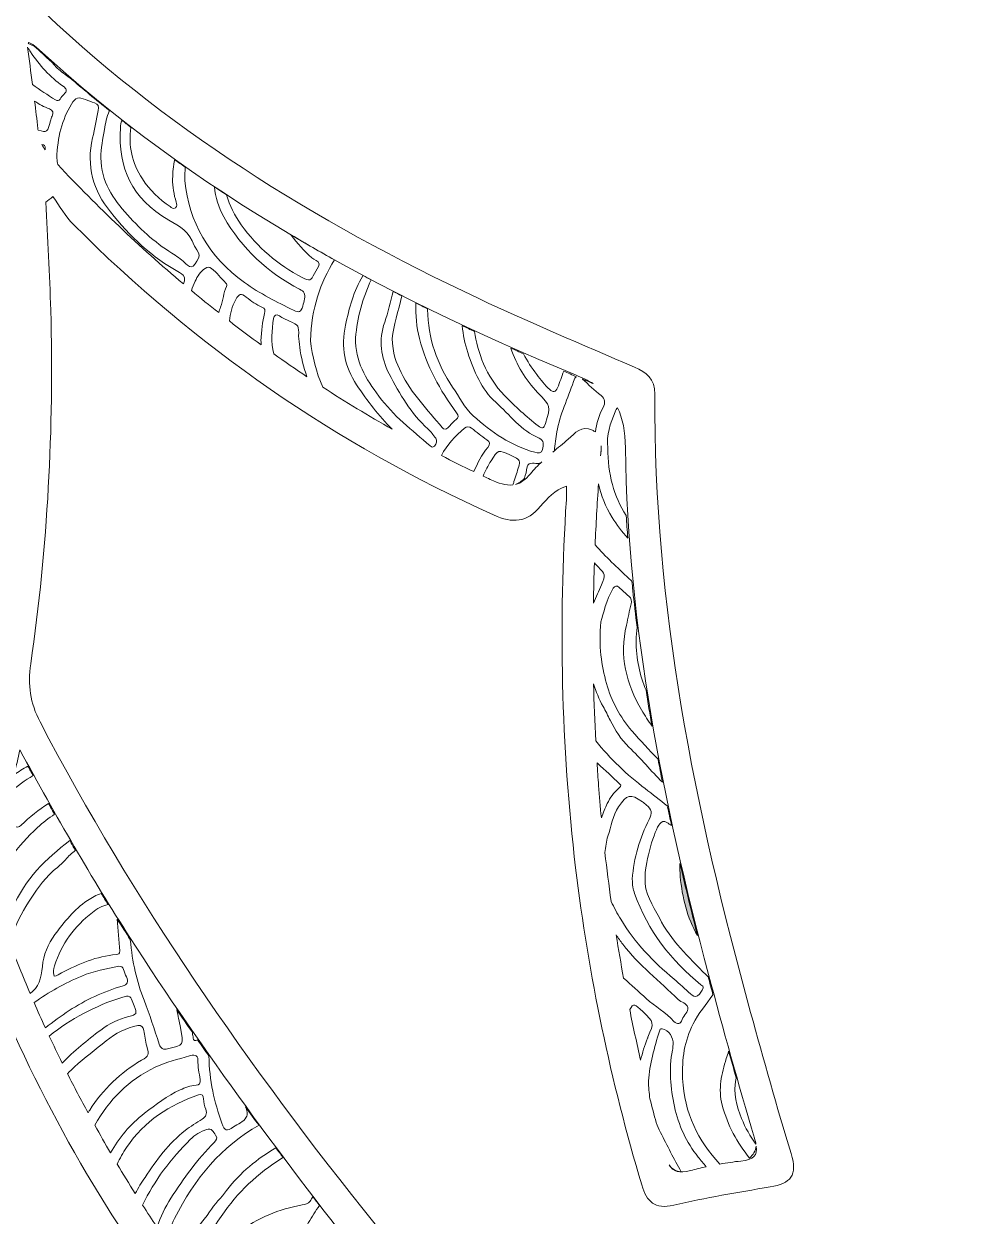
# Model space of a CAD drawing. Extents: x 39 to 1962, y -794 to -206.
# Drawn here: x 345.4 to 476.2, y -658.7 to -494.6 of the extents above; entities that cross this region are included whole.
import ezdxf

# ---------------------------------------------------------------- set-up
doc = ezdxf.new("R2010")
doc.units = 0
doc.header["$MEASUREMENT"] = 0
doc.layers.add('Layer 1', color=7, linetype='Continuous')

# ---------------------------------------------------------------- blocks, each defined once
blk = doc.blocks.new('block 3')
at = {"layer": 'Layer 1', "true_color": 0xffffff}
h = blk.add_hatch(color=7, dxfattribs=at)
h.dxf.hatch_style = 2
edge = h.paths.add_edge_path()
edge.add_spline(control_points=[(438.1, -620.07), (437.26, -616.78), (436.47, -613.48), (435.7, -610.18), (435.68, -610.78), (435.69, -611.38), (435.74, -611.97), (436.01, -614.88), (436.69, -617.64), (438.1, -620.07)], knot_values=[0, 0, 0, 0, 1, 1, 1, 2, 2, 2, 3, 3, 3, 3], degree=3, periodic=1)
at = {"layer": 'Layer 1', "lineweight": 0}
for points, knots in [([(393.1, -365.01), (402.1, -360.03), (410.87, -354.67), (419.38, -348.9), (441.44, -333.94), (460.4, -315.92), (474.68, -293.21), (476.14, -290.88), (476.2, -289.34), (474, -287.48), (470.25, -284.29), (466.73, -280.83), (463.09, -277.51), (460.36, -275.03), (459.69, -275.11), (457.68, -278.22), (437.77, -308.85), (412.73, -334.57), (383.28, -356.07), (381.5, -357.37), (380.16, -358.92), (379.01, -360.77), (369.69, -375.81), (359.8, -390.44), (347.75, -403.49), (340.34, -411.52), (332.34, -418.91), (323.25, -425.39), (319.92, -418.65), (316.47, -412.25), (312.69, -406.03), (312.05, -404.98), (312.32, -404), (312.5, -402.94), (314.88, -388.68), (315.68, -374.41), (312.74, -360.13), (309.8, -345.89), (303.75, -333.59), (290.87, -325.66), (289.62, -324.89), (289.75, -324.26), (290.25, -323.1), (295.27, -311.51), (296.1, -299.71), (291.68, -287.77), (291.04, -286.05), (291.71, -285.23), (292.77, -284.21), (297.51, -279.71), (302.17, -275.14), (306.93, -270.65), (320.35, -258), (334.2, -245.87), (350.31, -236.63), (369.09, -225.88), (388.99, -221.25), (410.52, -225.5), (425.78, -228.51), (439.47, -235.21), (452.46, -243.53), (453.79, -244.38), (455.22, -245.74), (456.65, -243.92), (458.11, -242.07), (456.35, -240.99), (455.25, -239.94), (450.9, -235.79), (446.32, -231.93), (441.45, -228.41), (416.56, -210.46), (389.6, -206.01), (360.48, -216.11), (343.7, -221.92), (328.86, -231.24), (314.82, -241.93), (302.87, -251.02), (291.78, -261.11), (280.8, -271.33), (279.84, -272.22), (279.14, -273.43), (277.29, -272.73), (271.76, -270.63), (266.11, -271.08), (260.55, -272.66), (258.82, -273.15), (257.28, -273.12), (255.55, -272.64), (251.51, -271.53), (247.18, -270.36), (243.21, -271.79), (237.94, -273.69), (234.56, -271.74), (231.48, -267.93), (231.28, -267.68), (231.03, -267.47), (230.8, -267.25), (214.83, -252.45), (198.42, -238.2), (179.5, -227.18), (164.15, -218.24), (147.94, -211.72), (129.96, -210.84), (101.87, -209.46), (79.56, -221.94), (59.97, -240.66), (58.97, -241.62), (58.25, -242.7), (59.37, -244), (60.45, -245.27), (61.63, -244.74), (62.8, -244.02), (66.37, -241.85), (69.9, -239.6), (73.55, -237.58), (86.52, -230.41), (100.19, -225.37), (115.09, -224.17), (135.28, -222.54), (153.33, -228.74), (170.18, -239.25), (190.25, -251.77), (206.82, -268.43), (223.73, -284.69), (224.59, -285.52), (224.84, -286.31), (224.39, -287.52), (219.89, -299.58), (220.67, -311.47), (225.76, -323.15), (226.29, -324.37), (226.19, -324.98), (225.01, -325.7), (212.58, -333.38), (206.48, -345.23), (203.48, -358.98), (200.41, -372.99), (200.86, -387.08), (203.27, -401.13), (203.74, -403.91), (203.47, -406.21), (201.96, -408.68), (199.17, -413.24), (196.6, -417.95), (194.29, -422.77), (193.08, -425.29), (192.18, -425.07), (190.27, -423.58), (184.44, -419.02), (178.83, -414.22), (173.57, -409.01), (159.02, -394.56), (147.63, -377.71), (136.75, -360.47), (135.83, -359.02), (134.89, -357.65), (133.45, -356.61), (103.54, -334.97), (78.23, -308.92), (58.21, -277.83), (56.73, -275.53), (55.37, -275.25), (53.38, -277.14), (49.97, -280.39), (46.47, -283.55), (43, -286.75), (39.46, -290.02), (39.5, -289.99), (42.11, -294.14), (55.67, -315.71), (73.62, -332.97), (94.44, -347.42), (103.59, -353.77), (113.1, -359.58), (122.84, -364.98), (125.03, -366.2), (125.19, -367.14), (123.76, -369.05), (122.03, -371.36), (120.78, -374.05), (118.97, -376.28), (116.93, -378.78), (117.14, -380.77), (118.84, -383.43), (134.92, -408.61), (155.65, -428.71), (182.54, -442.12), (184.49, -443.09), (184.84, -444), (184.05, -446.02), (178.91, -459.21), (175.08, -472.79), (172.36, -486.69), (172.01, -488.46), (171.22, -489.8), (169.93, -491.04), (164.14, -496.62), (158.05, -501.85), (151.6, -506.67), (131.99, -521.33), (110.28, -532.16), (87.72, -541.37), (84.96, -542.5), (83.83, -543.89), (83.85, -547.02), (83.97, -565.41), (81.52, -583.55), (77.78, -601.52), (74.41, -617.67), (69.89, -633.53), (65.23, -649.34), (63.96, -653.62), (64.21, -653.97), (68.67, -654.81), (72.46, -655.52), (76.24, -656.23), (80.04, -656.92), (84.51, -657.73), (84.49, -657.71), (85.81, -653.34), (94.41, -624.96), (97.62, -595.95), (96.22, -566.37), (96.1, -563.76), (96.21, -561.13), (96.21, -558.46), (97.36, -558.55), (98.01, -559.39), (98.54, -560.08), (101.22, -563.55), (104.05, -563.19), (107.76, -561.45), (128.93, -551.52), (147.79, -538.36), (164.25, -521.77), (165.27, -520.75), (165.99, -519.43), (166.86, -518.25), (167.17, -518.51), (167.49, -518.78), (167.81, -519.04), (166.27, -537.89), (166.16, -556.79), (169.02, -575.44), (170.39, -584.42), (168.22, -591.5), (163.99, -598.98), (150.94, -622.11), (135.39, -643.47), (118.96, -664.23), (117.02, -666.68), (116.52, -668.68), (117.59, -671.73), (122.74, -686.41), (126.27, -701.52), (128.92, -716.84), (132.78, -739.14), (134.55, -761.67), (135.88, -784.24), (136.05, -787.06), (136.97, -788.29), (139.83, -788.37), (144.43, -788.51), (149.02, -788.92), (153.62, -789.17), (157.71, -789.39), (158.09, -789.01), (157.96, -784.96), (157.32, -764.11), (154.05, -743.63), (149.1, -723.39), (145.07, -706.94), (139.9, -690.85), (133.86, -675.05), (132.82, -672.34), (133.48, -671.99), (136, -672.29), (139.18, -672.68), (142.41, -672.7), (145.6, -673.06), (147.68, -673.3), (148.94, -672.54), (150.15, -670.88), (160.62, -656.53), (169.29, -641.2), (175.84, -624.68), (176.23, -623.68), (176.22, -622.35), (177.56, -621.73), (178.53, -624.96), (179.42, -628.16), (180.43, -631.31), (186.54, -650.34), (194, -668.76), (205.69, -685.16), (210.88, -692.45), (216.78, -699.11), (224.93, -703.26), (234.01, -707.89), (242.13, -706.02), (248.25, -697.99), (251.88, -693.23), (253.98, -687.74), (255.55, -682.03), (256.38, -679.03), (257.08, -675.99), (258.05, -672.09), (259.04, -676.08), (259.72, -679.18), (260.6, -682.22), (262.61, -689.17), (265.18, -695.85), (270.57, -701), (275.02, -705.26), (280.27, -706.67), (286.27, -705.13), (292.39, -703.55), (297.26, -699.91), (301.61, -695.54), (313.49, -683.63), (320.92, -668.94), (327.47, -653.73), (331.92, -643.4), (335.37, -632.71), (338.68, -621.17), (339.37, -622.72), (339.79, -623.57), (340.14, -624.45), (346.72, -641.07), (355.35, -656.54), (366, -670.9), (367.23, -672.55), (368.5, -673.29), (370.56, -673.06), (373.86, -672.69), (377.19, -672.63), (380.49, -672.27), (382.79, -672.01), (383.25, -672.46), (382.37, -674.78), (376.66, -689.8), (371.66, -705.05), (367.7, -720.63), (362.29, -741.86), (358.77, -763.37), (358.13, -785.31), (358.04, -788.18), (358.81, -789.51), (361.91, -789.23), (366.82, -788.79), (371.74, -788.52), (376.66, -788.31), (379.02, -788.21), (380.06, -787.31), (380.22, -784.84), (380.99, -772.98), (381.75, -761.11), (382.82, -749.27), (385.05, -724.69), (388.78, -700.31), (396.85, -676.92), (399.27, -669.92), (398.21, -665.39), (393.72, -659.81), (376.32, -638.16), (360.52, -615.39), (347.62, -590.69), (346.25, -588.07), (345.91, -585.58), (346.33, -582.71), (348.66, -566.56), (349.53, -550.32), (349.08, -534.01), (348.95, -529.05), (348.63, -524.09), (348.39, -519.13), (348.72, -518.88), (349.04, -518.62), (349.37, -518.37), (350.31, -519.66), (351.1, -521.09), (352.22, -522.21), (369.01, -539.1), (388.3, -552.39), (410.02, -562.19), (412.7, -563.39), (414.6, -563.24), (416.51, -560.99), (417.41, -559.92), (418.42, -558.76), (420.07, -558.25), (420.07, -559.04), (420.1, -559.56), (420.06, -560.09), (418.99, -577.02), (419.32, -593.92), (421.34, -610.78), (423.12, -625.59), (426.18, -640.13), (430.44, -654.43), (431.14, -656.76), (432.21, -657.81), (434.85, -657.21), (439.23, -656.2), (443.66, -655.44), (448.1, -654.71), (450.93, -654.24), (451.94, -653.1), (451.01, -650.11), (449, -643.67), (447.23, -637.16), (445.43, -630.67), (437.74, -602.81), (432.05, -574.63), (432.24, -545.56), (432.25, -543.4), (431.13, -542.57), (429.43, -541.84), (422.26, -538.74), (415.05, -535.73), (407.99, -532.4), (385.48, -521.79), (364.49, -508.86), (346.54, -491.4), (345.01, -489.92), (344.03, -488.35), (343.63, -486.24), (341.08, -472.85), (337.4, -459.76), (332.44, -447.08), (331.18, -443.87), (332.02, -442.81), (334.76, -441.42), (361.45, -427.86), (381.9, -407.6), (397.73, -382.42), (398.94, -380.49), (398.94, -379.03), (397.61, -377.2), (395.67, -374.51), (394.11, -371.55), (392.17, -368.86), (390.82, -367), (391.1, -366.11), (393.1, -365.01)], [0, 0, 0, 0, 1, 1, 1, 2, 2, 2, 3, 3, 3, 4, 4, 4, 5, 5, 5, 6, 6, 6, 7, 7, 7, 8, 8, 8, 9, 9, 9, 10, 10, 10, 11, 11, 11, 12, 12, 12, 13, 13, 13, 14, 14, 14, 15, 15, 15, 16, 16, 16, 17, 17, 17, 18, 18, 18, 19, 19, 19, 20, 20, 20, 21, 21, 21, 22, 22, 22, 23, 23, 23, 24, 24, 24, 25, 25, 25, 26, 26, 26, 27, 27, 27, 28, 28, 28, 29, 29, 29, 30, 30, 30, 31, 31, 31, 32, 32, 32, 33, 33, 33, 34, 34, 34, 35, 35, 35, 36, 36, 36, 37, 37, 37, 38, 38, 38, 39, 39, 39, 40, 40, 40, 41, 41, 41, 42, 42, 42, 43, 43, 43, 44, 44, 44, 45, 45, 45, 46, 46, 46, 47, 47, 47, 48, 48, 48, 49, 49, 49, 50, 50, 50, 51, 51, 51, 52, 52, 52, 53, 53, 53, 54, 54, 54, 55, 55, 55, 56, 56, 56, 57, 57, 57, 58, 58, 58, 59, 59, 59, 60, 60, 60, 61, 61, 61, 62, 62, 62, 63, 63, 63, 64, 64, 64, 65, 65, 65, 66, 66, 66, 67, 67, 67, 68, 68, 68, 69, 69, 69, 70, 70, 70, 71, 71, 71, 72, 72, 72, 73, 73, 73, 74, 74, 74, 75, 75, 75, 76, 76, 76, 77, 77, 77, 78, 78, 78, 79, 79, 79, 80, 80, 80, 81, 81, 81, 82, 82, 82, 83, 83, 83, 84, 84, 84, 85, 85, 85, 86, 86, 86, 87, 87, 87, 88, 88, 88, 89, 89, 89, 90, 90, 90, 91, 91, 91, 92, 92, 92, 93, 93, 93, 94, 94, 94, 95, 95, 95, 96, 96, 96, 97, 97, 97, 98, 98, 98, 99, 99, 99, 100, 100, 100, 101, 101, 101, 102, 102, 102, 103, 103, 103, 104, 104, 104, 105, 105, 105, 106, 106, 106, 107, 107, 107, 108, 108, 108, 109, 109, 109, 110, 110, 110, 111, 111, 111, 112, 112, 112, 113, 113, 113, 114, 114, 114, 115, 115, 115, 116, 116, 116, 117, 117, 117, 118, 118, 118, 119, 119, 119, 120, 120, 120, 121, 121, 121, 122, 122, 122, 123, 123, 123, 124, 124, 124, 125, 125, 125, 126, 126, 126, 127, 127, 127, 128, 128, 128, 129, 129, 129, 130, 130, 130, 131, 131, 131, 132, 132, 132, 133, 133, 133, 134, 134, 134, 135, 135, 135, 136, 136, 136, 137, 137, 137, 138, 138, 138, 139, 139, 139, 140, 140, 140, 141, 141, 141, 142, 142, 142, 143, 143, 143, 144, 144, 144, 145, 145, 145, 146, 146, 146, 147, 147, 147, 148, 148, 148, 148]), ([(347.08, -497.78), (368.8, -517.8), (394.28, -531.72), (421.32, -542.92), (422.25, -543.3), (423.06, -543.69), (423.77, -544.11), (423.26, -543.9), (422.75, -543.69), (422.25, -543.48), (422.26, -543.49), (422.26, -543.49), (422.27, -543.5), (423.13, -544.24), (423.91, -545.07), (424.83, -545.74), (425.43, -546.18), (425.44, -546.79), (425.12, -547.41), (424.55, -548.49), (424.22, -549.61), (424.05, -550.76), (423.93, -550.68), (423.8, -550.59), (423.65, -550.52), (422.14, -549.79), (421.26, -550.92), (420.31, -551.75), (419.62, -552.36), (418.9, -552.95), (418.19, -553.55), (418.27, -553.48), (418.33, -553.42), (418.41, -553.36), (418.52, -552.48), (418.61, -551.62), (418.75, -550.77), (419.18, -548.34), (420.25, -546.14), (421.04, -543.84), (421.17, -543.45), (421.3, -543.23), (421.47, -543.16), (420.88, -542.91), (420.29, -542.66), (419.71, -542.41), (419.4, -543.16), (419.16, -543.93), (418.85, -544.68), (418.58, -545.31), (418.23, -545.33), (417.78, -544.93), (417.1, -544.32), (416.55, -543.57), (415.99, -542.84), (415.29, -541.94), (414.67, -541.01), (414.17, -540.01), (413.58, -539.75), (413, -539.49), (412.42, -539.23), (413.18, -541.55), (414.44, -543.55), (416.11, -545.33), (417.94, -547.28), (417.92, -547.13), (417.18, -549.61), (416.96, -550.32), (416.71, -550.36), (416.18, -549.94), (414.55, -548.65), (413.01, -547.26), (411.55, -545.76), (408.96, -543.08), (407.84, -539.74), (407.42, -536.94), (406.86, -536.67), (406.3, -536.41), (405.74, -536.14), (405.83, -537.37), (406.07, -538.6), (406.49, -539.84), (407.36, -542.41), (408.34, -544.9), (410.33, -546.67), (412.26, -548.39), (413.83, -550.62), (416.31, -551.61), (417.01, -551.9), (416.92, -552.59), (416.78, -553.16), (416.65, -553.75), (416.18, -553.7), (415.72, -553.57), (412.48, -552.68), (409.75, -550.8), (407.25, -548.54), (406.04, -547.44), (405.3, -545.95), (404.4, -544.6), (402.29, -541.41), (401.02, -537.93), (400.95, -533.89), (400.96, -533.87), (400.96, -533.84), (400.96, -533.82), (400.42, -533.55), (399.89, -533.29), (399.35, -533.02), (399.32, -534.67), (399.41, -536.31), (399.83, -537.91), (400.81, -541.69), (402.67, -545.02), (404.92, -548.11), (405.26, -548.57), (405.27, -548.76), (404.84, -549.09), (404.46, -549.4), (404.13, -549.78), (403.79, -550.15), (403.5, -550.45), (403.23, -550.49), (402.96, -550.16), (400.96, -547.73), (398.75, -545.48), (397.31, -542.58), (396.65, -541.26), (396.12, -539.9), (396.1, -537.88), (396.25, -536.13), (396.94, -534.13), (397.4, -532.03), (397, -531.83), (396.61, -531.62), (396.21, -531.41), (395.85, -532.84), (395.52, -534.28), (395.05, -535.67), (394.22, -538.13), (394.49, -540.49), (395.67, -542.76), (397.12, -545.54), (398.68, -548.24), (401, -550.35), (401.41, -550.72), (401.75, -551.18), (402.07, -551.64), (402.33, -552.01), (402.22, -552.38), (401.91, -552.71), (401.67, -552.95), (401.5, -552.84), (401.29, -552.66), (398.8, -550.54), (396.25, -548.52), (394.25, -545.84), (392.47, -543.46), (390.94, -541.02), (391.05, -537.81), (391.26, -535), (392.02, -532.35), (393.19, -529.83), (392.81, -529.63), (392.44, -529.43), (392.07, -529.23), (392.06, -529.25), (392.05, -529.27), (392.03, -529.29), (390.78, -531.37), (390.16, -533.69), (389.66, -536.07), (389.03, -539.07), (389.54, -541.79), (391.19, -544.28), (392.65, -546.49), (394.26, -548.56), (396.09, -550.39), (392.84, -548.55), (389.65, -546.62), (386.53, -544.6), (385.61, -542.52), (385.07, -540.34), (384.85, -538.2), (384.92, -533.72), (386.23, -530.24), (388.15, -527.08), (386.16, -525.97), (384.17, -524.83), (382.2, -523.66), (383.03, -524.79), (383.94, -525.85), (385.01, -526.79), (385.35, -527.08), (386.01, -527.16), (386.01, -527.65), (386, -528.08), (385.61, -528.5), (385.39, -528.93), (384.86, -529.99), (384.73, -530.03), (383.7, -529.5), (380.35, -527.78), (377.54, -525.37), (375.3, -522.24), (374.39, -520.96), (373.69, -519.59), (373.28, -518.11), (372.72, -517.75), (372.17, -517.39), (371.62, -517.03), (371.75, -518.46), (372.15, -519.84), (372.89, -521.14), (375.42, -525.57), (378.95, -528.84), (383.34, -531.11), (383.93, -531.42), (384.18, -531.79), (384.03, -532.45), (383.95, -532.78), (383.88, -533.11), (383.77, -533.44), (383.51, -534.27), (383.26, -534.38), (382.51, -534.01), (380.19, -532.87), (377.88, -531.72), (375.74, -530.19), (370.82, -526.68), (368.13, -521.83), (367.53, -516.18), (367.52, -515.48), (367.55, -514.86), (367.6, -514.3), (367.11, -513.96), (366.63, -513.61), (366.14, -513.27), (365.96, -514.13), (365.88, -515.02), (365.86, -515.93), (365.84, -517.02), (366.05, -518.07), (366.34, -519.12), (366.42, -519.39), (366.5, -519.7), (366.24, -519.91), (365.96, -520.13), (365.73, -519.88), (365.51, -519.74), (364.01, -518.73), (362.7, -517.47), (361.71, -515.93), (360.28, -513.73), (359.74, -511.35), (360.12, -508.83), (359.7, -508.5), (359.27, -508.17), (358.85, -507.84), (358.76, -508.18), (358.68, -508.52), (358.67, -508.86), (358.36, -514.54), (360.18, -518.58), (365.32, -521.59), (366.82, -522.47), (368.27, -523.23), (368.81, -525.09), (368.83, -525.17), (368.9, -525.23), (368.94, -525.31), (369.71, -526.49), (369.69, -526.47), (368.96, -527.64), (368.62, -528.18), (368.31, -528.14), (367.9, -527.8), (367.36, -527.34), (366.85, -526.81), (366.23, -526.45), (363.75, -524.98), (361.6, -523.05), (359.66, -520.89), (357.67, -518.69), (355.99, -516.28), (355.99, -513.03), (355.96, -511.71), (356.26, -510.43), (356.47, -509.14), (356.61, -508.27), (356.8, -507.4), (357.14, -506.59), (357.15, -506.56), (357.16, -506.54), (357.17, -506.52), (355.32, -505.05), (353.5, -503.55), (351.7, -502.01), (351.12, -501.61), (350.54, -501.17), (349.98, -500.69), (349.73, -500.47), (349.52, -500.22), (349.33, -499.95), (349.08, -499.73), (348.83, -499.52), (348.58, -499.3), (347.81, -498.62), (347.18, -497.7), (345.98, -497.28), (346.01, -497.24), (346.03, -497.19), (346.06, -497.13), (346.41, -497.35), (346.79, -497.52), (347.08, -497.78)], [0, 0, 0, 0, 1, 1, 1, 2, 2, 2, 3, 3, 3, 4, 4, 4, 5, 5, 5, 6, 6, 6, 7, 7, 7, 8, 8, 8, 9, 9, 9, 10, 10, 10, 11, 11, 11, 12, 12, 12, 13, 13, 13, 14, 14, 14, 15, 15, 15, 16, 16, 16, 17, 17, 17, 18, 18, 18, 19, 19, 19, 20, 20, 20, 21, 21, 21, 22, 22, 22, 23, 23, 23, 24, 24, 24, 25, 25, 25, 26, 26, 26, 27, 27, 27, 28, 28, 28, 29, 29, 29, 30, 30, 30, 31, 31, 31, 32, 32, 32, 33, 33, 33, 34, 34, 34, 35, 35, 35, 36, 36, 36, 37, 37, 37, 38, 38, 38, 39, 39, 39, 40, 40, 40, 41, 41, 41, 42, 42, 42, 43, 43, 43, 44, 44, 44, 45, 45, 45, 46, 46, 46, 47, 47, 47, 48, 48, 48, 49, 49, 49, 50, 50, 50, 51, 51, 51, 52, 52, 52, 53, 53, 53, 54, 54, 54, 55, 55, 55, 56, 56, 56, 57, 57, 57, 58, 58, 58, 59, 59, 59, 60, 60, 60, 61, 61, 61, 62, 62, 62, 63, 63, 63, 64, 64, 64, 65, 65, 65, 66, 66, 66, 67, 67, 67, 68, 68, 68, 69, 69, 69, 70, 70, 70, 71, 71, 71, 72, 72, 72, 73, 73, 73, 74, 74, 74, 75, 75, 75, 76, 76, 76, 77, 77, 77, 78, 78, 78, 79, 79, 79, 80, 80, 80, 81, 81, 81, 82, 82, 82, 83, 83, 83, 84, 84, 84, 85, 85, 85, 86, 86, 86, 87, 87, 87, 88, 88, 88, 89, 89, 89, 90, 90, 90, 91, 91, 91, 92, 92, 92, 93, 93, 93, 94, 94, 94, 95, 95, 95, 96, 96, 96, 97, 97, 97, 98, 98, 98, 99, 99, 99, 100, 100, 100, 101, 101, 101, 102, 102, 102, 103, 103, 103, 104, 104, 104, 105, 105, 105, 105]), ([(345.89, -497.8), (346.02, -498.02), (346.16, -498.23), (346.3, -498.44), (347.53, -500.26), (348.96, -501.93), (350.78, -503.15), (351.3, -503.5), (351.36, -503.85), (350.89, -504.29), (350.69, -504.48), (350.53, -504.72), (350.37, -504.95), (350.18, -505.2), (350, -505.19), (349.74, -505.04), (348.65, -504.38), (347.57, -503.7), (346.57, -502.93), (346.34, -501.22), (346.11, -499.51), (345.89, -497.8)], [0, 0, 0, 0, 1, 1, 1, 2, 2, 2, 3, 3, 3, 4, 4, 4, 5, 5, 5, 6, 6, 6, 7, 7, 7, 7]), ([(347.3, -509), (347.17, -507.74), (347.02, -506.48), (346.86, -505.23), (347.5, -505.64), (348.18, -506), (348.89, -506.3), (349.38, -506.5), (349.5, -506.8), (349.26, -507.29), (349.17, -507.49), (349.11, -507.72), (349.06, -507.94), (348.64, -509.51), (348.61, -509.6), (347.33, -509.21), (347.32, -509.14), (347.3, -509.08), (347.3, -509)], [0, 0, 0, 0, 1, 1, 1, 2, 2, 2, 3, 3, 3, 4, 4, 4, 5, 5, 5, 6, 6, 6, 6]), ([(350.04, -513.96), (350, -513.68), (349.95, -513.4), (349.92, -513.11), (349.99, -510.19), (350.64, -507.8), (351.93, -505.63), (352.48, -504.71), (352.9, -504.61), (353.87, -505.01), (354.28, -505.17), (354.68, -505.33), (355.1, -505.47), (355.6, -505.64), (355.76, -505.95), (355.63, -506.51), (355.34, -507.76), (355.13, -509.02), (354.84, -510.27), (353.91, -514.14), (354.98, -517.58), (357.29, -520.48), (359.95, -523.84), (363.06, -526.75), (366.79, -528.81), (367.16, -529.01), (367.61, -529.3), (367.5, -529.84), (367.47, -530.02), (367.41, -530.2), (367.34, -530.38), (361.3, -525.29), (355.54, -519.81), (350.04, -513.96)], [0, 0, 0, 0, 1, 1, 1, 2, 2, 2, 3, 3, 3, 4, 4, 4, 5, 5, 5, 6, 6, 6, 7, 7, 7, 8, 8, 8, 9, 9, 9, 10, 10, 10, 11, 11, 11, 11]), ([(348.33, -511.71), (348.31, -511.79), (348.31, -511.87), (348.31, -511.94), (348.14, -511.69), (347.99, -511.44), (347.87, -511.17), (348.14, -511.24), (348.38, -511.37), (348.33, -511.71)], [0, 0, 0, 0, 1, 1, 1, 2, 2, 2, 3, 3, 3, 3]), ([(373.29, -530.73), (372.83, -531.61), (372.86, -532.66), (372.46, -533.57), (372.36, -533.82), (372.27, -534.07), (372.2, -534.34), (370.93, -533.34), (369.68, -532.33), (368.44, -531.3), (368.61, -530.86), (368.78, -530.44), (368.96, -530.02), (369.26, -529.31), (369.69, -528.69), (370.32, -528.25), (370.64, -528.03), (370.9, -528.02), (371.21, -528.25), (371.97, -528.82), (372.51, -529.62), (373.2, -530.26), (373.34, -530.38), (373.38, -530.56), (373.29, -530.73)], [0, 0, 0, 0, 1, 1, 1, 2, 2, 2, 3, 3, 3, 4, 4, 4, 5, 5, 5, 6, 6, 6, 7, 7, 7, 8, 8, 8, 8]), ([(378.5, -534.46), (378.2, -535.62), (378.08, -536.81), (378.02, -538.22), (378.03, -538.4), (378.05, -538.59), (378.06, -538.78), (376.59, -537.71), (375.12, -536.61), (373.67, -535.49), (373.77, -534.47), (374.02, -533.47), (374.54, -532.55), (375.04, -531.69), (375.25, -531.64), (376, -532.22), (376.68, -532.74), (377.36, -533.26), (378.16, -533.57), (378.59, -533.74), (378.61, -534.04), (378.5, -534.46)], [0, 0, 0, 0, 1, 1, 1, 2, 2, 2, 3, 3, 3, 4, 4, 4, 5, 5, 5, 6, 6, 6, 7, 7, 7, 7]), ([(379.75, -535.15), (379.83, -534.69), (380.08, -534.47), (380.57, -534.79), (381, -535.08), (381.48, -535.29), (381.95, -535.51), (383.24, -536.09), (383.24, -536.08), (383.2, -537.56), (383.25, -538.07), (383.28, -538.58), (383.35, -539.09), (383.54, -540.49), (383.9, -541.84), (384.34, -543.16), (382.8, -542.13), (381.28, -541.08), (379.77, -540.01), (379.39, -538.39), (379.51, -536.79), (379.75, -535.15)], [0, 0, 0, 0, 1, 1, 1, 2, 2, 2, 3, 3, 3, 4, 4, 4, 5, 5, 5, 6, 6, 6, 7, 7, 7, 7]), ([(439.63, -625.44), (441.64, -632.99), (443.73, -640.52), (445.96, -648), (446.05, -648.31), (446.11, -648.58), (446.16, -648.83), (445.38, -647.74), (444.69, -646.57), (444.19, -645.28), (443.52, -643.57), (442.99, -641.77), (443.39, -639.89), (443.41, -639.82), (443.42, -639.75), (443.44, -639.69), (443.09, -638.47), (442.74, -637.25), (442.4, -636.03), (442.29, -636.36), (442.18, -636.69), (442.08, -637.02), (441.44, -639.1), (440.91, -641.2), (441.52, -643.45), (442.26, -646.25), (443.58, -648.62), (445.28, -650.72), (445.52, -650.52), (445.73, -650.29), (445.89, -650.01), (446.06, -649.73), (446.16, -649.41), (446.21, -649.08), (446.39, -650.37), (445.87, -650.95), (444.07, -651.14), (443.12, -651.24), (442.16, -651.38), (441.21, -651.55), (438.18, -648.36), (436.31, -644.55), (436.07, -639.79), (435.94, -637.13), (436.32, -634.57), (437.51, -632.27), (438.26, -630.82), (439.28, -629.56), (440.24, -628.25), (440.02, -627.42), (439.8, -626.6), (439.58, -625.77), (439.49, -625.69), (439.38, -625.6), (439.26, -625.47), (436.91, -623.07), (434.42, -620.76), (432.87, -617.67), (431.99, -615.92), (430.71, -614.26), (430.91, -612.21), (430.79, -610.56), (431.95, -606.17), (432.79, -604.92), (432.82, -604.87), (432.85, -604.83), (432.88, -604.78), (433.15, -604.34), (433.48, -604.25), (433.91, -604.54), (434.12, -604.68), (434.33, -604.82), (434.54, -604.95), (434.34, -604.05), (434.15, -603.15), (433.96, -602.25), (432.95, -601.45), (431.94, -600.65), (430.91, -599.87), (428.38, -597.95), (426.1, -595.77), (424.11, -593.29), (423.97, -590.67), (423.87, -588.06), (423.81, -585.44), (424.13, -586.5), (424.56, -587.55), (425.12, -588.57), (425.46, -589.18), (425.77, -589.82), (426.09, -590.44), (426.79, -591.81), (427.61, -593.16), (428.67, -594.15), (430.3, -595.68), (431.7, -597.44), (433.29, -598.99), (433.08, -597.94), (432.88, -596.88), (432.68, -595.82), (431.44, -594.55), (430.24, -593.24), (429.07, -591.9), (427.45, -590.03), (426.25, -587.81), (425.59, -585.39), (424.91, -582.88), (424.47, -580.29), (424.82, -576.9), (425.16, -575.82), (425.53, -573.94), (426.51, -572.29), (426.74, -571.91), (427.01, -571.88), (427.32, -572.16), (427.77, -572.56), (428.2, -573), (428.67, -573.39), (429.01, -573.69), (429.06, -574.02), (428.96, -574.45), (428.73, -575.42), (428.56, -576.4), (428.33, -577.37), (427.33, -581.59), (428.31, -585.45), (430.41, -589.04), (430.86, -589.82), (431.35, -590.56), (431.86, -591.29), (431.57, -589.64), (431.29, -587.99), (431.03, -586.33), (430.16, -584.28), (429.66, -582.01), (429.67, -579.4), (429.69, -578.89), (429.73, -578.28), (429.8, -577.63), (429.59, -575.95), (429.39, -574.27), (429.21, -572.58), (429.17, -572.15), (429.13, -571.73), (429.08, -571.3), (428.94, -571.18), (428.81, -571.06), (428.67, -570.94), (427.07, -569.43), (425.46, -567.94), (424.02, -566.3), (424.14, -563.5), (424.3, -560.7), (424.49, -557.89), (424.87, -559.51), (425.45, -561.07), (426.36, -562.53), (427, -563.57), (427.74, -564.51), (428.53, -565.37), (428.44, -564.34), (428.36, -563.31), (428.29, -562.28), (426.6, -559.66), (425.77, -556.54), (425.75, -552.95), (425.53, -551.18), (426.12, -549.58), (426.78, -548.01), (426.86, -547.81), (426.94, -547.56), (427.11, -547.45), (427.84, -548.89), (428.15, -550.66), (428.19, -552.99), (428.56, -577.64), (433.3, -601.69), (439.63, -625.44)], [0, 0, 0, 0, 1, 1, 1, 2, 2, 2, 3, 3, 3, 4, 4, 4, 5, 5, 5, 6, 6, 6, 7, 7, 7, 8, 8, 8, 9, 9, 9, 10, 10, 10, 11, 11, 11, 12, 12, 12, 13, 13, 13, 14, 14, 14, 15, 15, 15, 16, 16, 16, 17, 17, 17, 18, 18, 18, 19, 19, 19, 20, 20, 20, 21, 21, 21, 22, 22, 22, 23, 23, 23, 24, 24, 24, 25, 25, 25, 26, 26, 26, 27, 27, 27, 28, 28, 28, 29, 29, 29, 30, 30, 30, 31, 31, 31, 32, 32, 32, 33, 33, 33, 34, 34, 34, 35, 35, 35, 36, 36, 36, 37, 37, 37, 38, 38, 38, 39, 39, 39, 40, 40, 40, 41, 41, 41, 42, 42, 42, 43, 43, 43, 44, 44, 44, 45, 45, 45, 46, 46, 46, 47, 47, 47, 48, 48, 48, 49, 49, 49, 50, 50, 50, 51, 51, 51, 52, 52, 52, 53, 53, 53, 54, 54, 54, 55, 55, 55, 56, 56, 56, 57, 57, 57, 58, 58, 58, 59, 59, 59, 59]), ([(402.85, -554.02), (403.62, -552.5), (404.78, -551.34), (406.05, -550.25), (406.37, -549.98), (406.66, -549.97), (407, -550.24), (407.69, -550.79), (408.39, -551.33), (409.11, -551.84), (409.58, -552.17), (409.61, -552.42), (409.23, -552.9), (408.42, -553.94), (407.81, -555.06), (407.33, -556.23), (405.83, -555.52), (404.33, -554.78), (402.85, -554.02)], [0, 0, 0, 0, 1, 1, 1, 2, 2, 2, 3, 3, 3, 4, 4, 4, 5, 5, 5, 6, 6, 6, 6]), ([(424.79, -553.87), (424.82, -553.46), (424.87, -553.05), (424.87, -552.66), (424.88, -553.11), (424.82, -553.59), (424.78, -554.06), (424.78, -554), (424.78, -553.93), (424.79, -553.87)], [0, 0, 0, 0, 1, 1, 1, 2, 2, 2, 3, 3, 3, 3]), ([(409.58, -557.29), (409.25, -557.14), (408.93, -556.99), (408.6, -556.83), (408.91, -556.11), (409.27, -555.41), (409.69, -554.73), (410.63, -553.19), (410.73, -553.19), (412.28, -553.93), (412.52, -554.05), (412.76, -554.2), (413.01, -554.29), (413.62, -554.5), (413.71, -554.94), (413.53, -555.5), (413.3, -556.2), (413.06, -556.89), (412.84, -557.6), (412.8, -557.75), (412.75, -557.91), (412.7, -558.06), (411.75, -558.18), (410.75, -557.83), (409.58, -557.29)], [0, 0, 0, 0, 1, 1, 1, 2, 2, 2, 3, 3, 3, 4, 4, 4, 5, 5, 5, 6, 6, 6, 7, 7, 7, 8, 8, 8, 8]), ([(415.11, -556.52), (414.42, -557.36), (413.76, -557.81), (413.08, -557.99), (413.49, -557.83), (413.89, -557.56), (414.31, -557.15), (414.45, -556.64), (414.58, -556.11), (414.66, -555.58), (414.73, -555.16), (415.06, -555.07), (415.4, -555.06), (415.7, -555.06), (416, -555.14), (416.29, -555.09), (416.35, -555.07), (416.41, -555.07), (416.47, -555.07), (416.54, -555), (416.62, -554.93), (416.7, -554.87), (416.13, -555.39), (415.6, -555.93), (415.11, -556.52)], [0, 0, 0, 0, 1, 1, 1, 2, 2, 2, 3, 3, 3, 4, 4, 4, 5, 5, 5, 6, 6, 6, 7, 7, 7, 8, 8, 8, 8]), ([(423.92, -568.8), (424.08, -568.99), (424.25, -569.17), (424.42, -569.35), (425.47, -570.4), (425.45, -570.38), (424.89, -571.81), (424.55, -572.66), (424.13, -573.48), (423.78, -574.32), (423.81, -572.48), (423.86, -570.64), (423.92, -568.8)], [0, 0, 0, 0, 1, 1, 1, 2, 2, 2, 3, 3, 3, 4, 4, 4, 4]), ([(359.97, -620.35), (370.18, -636.21), (381.37, -651.36), (393.08, -666.14), (393.61, -666.79), (393.96, -667.41), (394.16, -668.02), (394.14, -667.97), (394.12, -667.91), (394.09, -667.85), (393.37, -668.58), (392.66, -669.31), (391.94, -670.04), (391.77, -670.21), (391.63, -670.44), (391.28, -670.39), (391.05, -670.34), (390.75, -670.3), (390.47, -670.21), (389.75, -669.99), (389.64, -669.71), (389.99, -669.03), (390.68, -667.71), (391.47, -666.47), (392.37, -665.34), (392.06, -664.95), (391.75, -664.56), (391.44, -664.16), (391.26, -664.39), (391.09, -664.61), (390.92, -664.85), (390.11, -665.99), (389.3, -667.13), (388.58, -668.34), (388.54, -668.42), (388.49, -668.49), (388.44, -668.55), (388.16, -668.04), (387.52, -667.8), (386.46, -667.73), (386.48, -667.59), (386.53, -667.43), (386.63, -667.25), (386.84, -666.86), (386.92, -666.39), (387.08, -665.97), (387.72, -664.35), (388.5, -662.88), (389.43, -661.58), (389.09, -661.14), (388.76, -660.71), (388.42, -660.28), (387, -662.06), (385.95, -664.11), (385.48, -666.55), (385.42, -666.85), (385.27, -667.14), (385.14, -667.42), (385.08, -667.55), (385, -667.66), (384.91, -667.72), (385.38, -667.7), (385.81, -667.7), (386.19, -667.72), (385.58, -667.7), (384.86, -667.72), (384, -667.78), (381.83, -667.93), (379.66, -668.05), (377.5, -668.21), (379.82, -668.03), (382.14, -667.89), (384.46, -667.75), (384.45, -667.74), (384.43, -667.74), (384.41, -667.73), (383.95, -667.49), (383.47, -667.53), (382.98, -667.52), (382.15, -667.51), (381.97, -667.3), (382.17, -666.5), (382.74, -664.12), (383.39, -661.76), (384.57, -659.62), (385.03, -658.79), (385.54, -658), (386.09, -657.25), (385.78, -656.86), (385.48, -656.46), (385.17, -656.06), (385.04, -656.26), (384.9, -656.45), (384.77, -656.66), (384.53, -657.04), (384.11, -657.08), (383.7, -657.16), (380.52, -657.8), (377.53, -658.89), (374.92, -661), (373.32, -662.3), (371.97, -663.85), (370.73, -665.52), (370.39, -665.99), (370.02, -666.24), (369.52, -665.76), (369.1, -665.36), (368.46, -665.18), (368.94, -664.23), (369.95, -662.25), (371.34, -660.58), (372.56, -658.76), (374.78, -655.44), (377.59, -652.82), (380.89, -650.74), (380.94, -650.7), (381, -650.67), (381.05, -650.64), (380.73, -650.2), (380.4, -649.76), (380.07, -649.33), (377.5, -650.83), (375.18, -652.7), (373.29, -655.18), (372.53, -656.17), (371.65, -657.08), (370.95, -658.13), (370.03, -659.49), (368.84, -660.67), (368.26, -662.27), (367.71, -663.82), (367.38, -664.04), (365.98, -663.56), (365.6, -663.03), (365.24, -662.49), (364.87, -661.95), (365.23, -660.95), (365.65, -659.99), (366.12, -659.05), (368.88, -653.54), (372.61, -649.09), (377.75, -646.21), (377.13, -645.37), (376.51, -644.52), (375.89, -643.68), (376.08, -644.16), (376.27, -644.65), (376, -645.11), (375.63, -645.77), (374.84, -646.02), (374.23, -646.44), (373.27, -647.1), (373.06, -647.04), (372.64, -645.9), (371.57, -643.05), (370.95, -640.09), (370.84, -636.65), (370.32, -635.92), (369.8, -635.18), (369.29, -634.44), (369.24, -634.5), (369.17, -634.55), (369.06, -634.56), (368.7, -634.61), (368.72, -634.29), (368.67, -634.04), (368.63, -633.82), (368.59, -633.6), (368.55, -633.37), (367.83, -632.35), (367.12, -631.32), (366.42, -630.29), (366.6, -631.12), (366.77, -631.95), (366.94, -632.79), (367.41, -635.17), (367.41, -635.16), (365.17, -635.69), (364.55, -635.84), (364.23, -635.69), (364.01, -635.03), (363.35, -633.01), (362.7, -630.98), (361.92, -629.01), (360.91, -626.44), (360.33, -623.8), (360.03, -620.65), (359.43, -619.72), (358.83, -618.78), (358.24, -617.84), (358.34, -619.3), (358.45, -620.76), (358.58, -622.22), (358.62, -622.66), (358.39, -622.67), (358.1, -622.7), (355.41, -622.93), (352.96, -623.99), (350.57, -625.23), (350.24, -625.41), (349.94, -625.66), (349.54, -625.68), (349.43, -624.94), (349.45, -624.81), (349.61, -624.26), (350.55, -621.19), (352.39, -618.82), (354.81, -616.92), (355.46, -616.4), (356.17, -616), (356.97, -615.82), (356.66, -615.31), (356.34, -614.8), (356.03, -614.3), (355.36, -614.51), (354.73, -614.86), (354.12, -615.28), (352.31, -616.5), (350.95, -618.21), (349.66, -619.97), (348.73, -621.24), (348.02, -622.81), (347.93, -624.34), (347.83, -626.03), (347.35, -627.25), (346.25, -628.09), (345.24, -625.73), (344.27, -623.34), (343.34, -620.94), (344.68, -617.57), (346.36, -614.41), (348.87, -611.74), (349.57, -610.98), (350.43, -610.44), (351.09, -609.65), (351.51, -609.15), (351.98, -608.74), (352.48, -608.36), (352.21, -607.92), (351.95, -607.48), (351.69, -607.03), (348.43, -609.51), (345.53, -612.33), (343.82, -616.34), (343.72, -616.58), (343.57, -616.78), (343.44, -617), (343.11, -617.57), (342.8, -618.16), (342.51, -618.75), (342.13, -617.75), (341.77, -616.75), (341.41, -615.75), (341.24, -615.25), (341.06, -614.76), (340.96, -614.26), (342.24, -610.61), (344.55, -607.76), (347.27, -605.23), (348, -604.54), (348.78, -603.92), (349.62, -603.4), (349.43, -603.07), (349.24, -602.74), (349.05, -602.4), (348.96, -602.24), (348.87, -602.08), (348.78, -601.92), (347.42, -602.76), (346.18, -603.78), (345.01, -604.9), (344.67, -605.23), (344.38, -605.29), (344.04, -604.92), (343.67, -604.52), (343.25, -604.19), (342.81, -603.89), (343.06, -602.73), (343.31, -601.55), (343.56, -600.35), (344.51, -599.48), (345.54, -598.72), (346.65, -598.08), (346.41, -597.65), (346.16, -597.21), (345.91, -596.76), (345.28, -597.13), (344.67, -597.53), (344.07, -597.96), (344.31, -596.84), (344.56, -595.69), (344.81, -594.52), (349.86, -603.75), (354.7, -612.18), (359.97, -620.35)], [0, 0, 0, 0, 1, 1, 1, 2, 2, 2, 3, 3, 3, 4, 4, 4, 5, 5, 5, 6, 6, 6, 7, 7, 7, 8, 8, 8, 9, 9, 9, 10, 10, 10, 11, 11, 11, 12, 12, 12, 13, 13, 13, 14, 14, 14, 15, 15, 15, 16, 16, 16, 17, 17, 17, 18, 18, 18, 19, 19, 19, 20, 20, 20, 21, 21, 21, 22, 22, 22, 23, 23, 23, 24, 24, 24, 25, 25, 25, 26, 26, 26, 27, 27, 27, 28, 28, 28, 29, 29, 29, 30, 30, 30, 31, 31, 31, 32, 32, 32, 33, 33, 33, 34, 34, 34, 35, 35, 35, 36, 36, 36, 37, 37, 37, 38, 38, 38, 39, 39, 39, 40, 40, 40, 41, 41, 41, 42, 42, 42, 43, 43, 43, 44, 44, 44, 45, 45, 45, 46, 46, 46, 47, 47, 47, 48, 48, 48, 49, 49, 49, 50, 50, 50, 51, 51, 51, 52, 52, 52, 53, 53, 53, 54, 54, 54, 55, 55, 55, 56, 56, 56, 57, 57, 57, 58, 58, 58, 59, 59, 59, 60, 60, 60, 61, 61, 61, 62, 62, 62, 63, 63, 63, 64, 64, 64, 65, 65, 65, 66, 66, 66, 67, 67, 67, 68, 68, 68, 69, 69, 69, 70, 70, 70, 71, 71, 71, 72, 72, 72, 73, 73, 73, 74, 74, 74, 75, 75, 75, 76, 76, 76, 77, 77, 77, 78, 78, 78, 79, 79, 79, 80, 80, 80, 81, 81, 81, 82, 82, 82, 83, 83, 83, 84, 84, 84, 85, 85, 85, 86, 86, 86, 87, 87, 87, 88, 88, 88, 89, 89, 89, 90, 90, 90, 91, 91, 91, 92, 92, 92, 93, 93, 93, 94, 94, 94, 95, 95, 95, 96, 96, 96, 97, 97, 97, 98, 98, 98, 98]), ([(424.28, -596.31), (424.32, -596.34), (424.36, -596.37), (424.4, -596.41), (425.4, -597.33), (426.38, -598.27), (427.38, -599.19), (427.74, -599.52), (427.43, -599.67), (427.24, -599.84), (426.6, -600.42), (426.07, -601.12), (425.7, -601.91), (425.39, -602.55), (425.12, -603.21), (424.88, -603.87), (424.74, -602.4), (424.61, -600.92), (424.5, -599.44), (424.42, -598.4), (424.35, -597.36), (424.28, -596.31)], [0, 0, 0, 0, 1, 1, 1, 2, 2, 2, 3, 3, 3, 4, 4, 4, 5, 5, 5, 6, 6, 6, 7, 7, 7, 7]), ([(429.22, -613.41), (429.26, -613.72), (429.35, -614.02), (429.45, -614.31), (431.28, -619.48), (434.49, -623.54), (438.59, -626.89), (438.73, -627.01), (439, -627.06), (438.9, -627.31), (438.74, -627.74), (438.48, -628.11), (438.11, -628.37), (437.73, -628.64), (437.43, -628.36), (437.17, -628.13), (436.4, -627.46), (435.67, -626.74), (434.88, -626.09), (432.03, -623.75), (429.5, -621.08), (427.55, -617.86), (427.06, -617.06), (426.61, -616.24), (426.23, -615.39), (425.91, -613.16), (425.63, -610.91), (425.37, -608.67), (425.46, -607.9), (425.54, -607.13), (425.78, -606.42), (426.23, -605.07), (426.45, -603.6), (427.24, -602.38), (428.37, -600.63), (428.87, -600.54), (430.52, -601.67), (430.73, -601.81), (430.91, -601.98), (431.11, -602.13), (431.8, -602.67), (431.92, -603.25), (431.48, -604.1), (430.17, -606.66), (429.32, -609.38), (429.14, -612.35), (429.16, -612.67), (429.16, -613.05), (429.22, -613.41)], [0, 0, 0, 0, 1, 1, 1, 2, 2, 2, 3, 3, 3, 4, 4, 4, 5, 5, 5, 6, 6, 6, 7, 7, 7, 8, 8, 8, 9, 9, 9, 10, 10, 10, 11, 11, 11, 12, 12, 12, 13, 13, 13, 14, 14, 14, 15, 15, 15, 16, 16, 16, 16]), ([(438.1, -620.07), (437.26, -616.78), (436.47, -613.48), (435.7, -610.18), (435.68, -610.78), (435.69, -611.38), (435.74, -611.97), (436.01, -614.88), (436.69, -617.64), (438.1, -620.07)], [0, 0, 0, 0, 1, 1, 1, 2, 2, 2, 3, 3, 3, 3]), ([(431.05, -628.75), (430.01, -627.82), (428.96, -626.9), (427.94, -625.95), (427.58, -623.97), (427.24, -621.99), (426.92, -620.01), (427.21, -620.44), (427.51, -620.86), (427.82, -621.28), (430.05, -624.18), (432.9, -626.39), (435.47, -628.92), (435.88, -629.32), (436.65, -629.38), (436.76, -629.99), (436.87, -630.61), (436.23, -631.06), (436.02, -631.65), (435.8, -632.28), (435.32, -632.39), (434.87, -631.91), (433.73, -630.67), (432.28, -629.87), (431.05, -628.75)], [0, 0, 0, 0, 1, 1, 1, 2, 2, 2, 3, 3, 3, 4, 4, 4, 5, 5, 5, 6, 6, 6, 7, 7, 7, 8, 8, 8, 8]), ([(358.91, -627.06), (357.62, -627.4), (356.39, -627.92), (355.16, -628.47), (352.68, -629.58), (350.47, -631.13), (348.34, -632.8), (347.81, -631.65), (347.29, -630.49), (346.78, -629.33), (348.8, -627.88), (351, -626.67), (353.34, -625.67), (354.97, -624.97), (356.73, -624.71), (358.46, -624.33), (358.77, -624.31), (358.98, -624.44), (359.1, -624.75), (359.22, -625.1), (359.34, -625.45), (359.49, -625.78), (359.81, -626.47), (359.69, -626.86), (358.91, -627.06)], [0, 0, 0, 0, 1, 1, 1, 2, 2, 2, 3, 3, 3, 4, 4, 4, 5, 5, 5, 6, 6, 6, 7, 7, 7, 8, 8, 8, 8]), ([(359.85, -631.23), (358.45, -631.61), (357.12, -632.22), (355.96, -633.1), (354.1, -634.52), (352.28, -635.98), (350.66, -637.64), (350.05, -636.41), (349.46, -635.17), (348.87, -633.93), (351.85, -631.56), (355.17, -629.78), (358.85, -628.61), (359.08, -628.54), (359.32, -628.49), (359.51, -628.45), (359.87, -628.39), (360.08, -628.56), (360.21, -628.84), (360.34, -629.15), (360.45, -629.47), (360.57, -629.79), (360.97, -630.88), (360.95, -630.93), (359.85, -631.23)], [0, 0, 0, 0, 1, 1, 1, 2, 2, 2, 3, 3, 3, 4, 4, 4, 5, 5, 5, 6, 6, 6, 7, 7, 7, 8, 8, 8, 8]), ([(431.22, -634.23), (430.83, -635.24), (430.52, -636.24), (430.28, -637.25), (429.75, -634.94), (429.25, -632.62), (428.78, -630.29), (429.3, -629.35), (429.49, -629.52), (430.59, -630.56), (432.15, -632.04), (432.15, -632.04), (431.29, -634.08), (431.27, -634.13), (431.24, -634.18), (431.22, -634.23)], [0, 0, 0, 0, 1, 1, 1, 2, 2, 2, 3, 3, 3, 4, 4, 4, 5, 5, 5, 5]), ([(361.58, -637.26), (358.68, -638.97), (356.29, -641.23), (354.44, -644.13), (354.37, -644.25), (354.29, -644.37), (354.21, -644.49), (353.24, -642.71), (352.3, -640.92), (351.38, -639.11), (351.71, -638.79), (352.04, -638.48), (352.36, -638.18), (353.72, -636.91), (355.25, -635.78), (356.7, -634.59), (358.01, -633.52), (359.48, -632.83), (361.06, -632.47), (361.56, -632.44), (361.8, -632.69), (361.89, -633.15), (362.02, -633.87), (362.12, -634.61), (362.3, -635.32), (362.61, -636.58), (362.66, -636.63), (361.58, -637.26)], [0, 0, 0, 0, 1, 1, 1, 2, 2, 2, 3, 3, 3, 4, 4, 4, 5, 5, 5, 6, 6, 6, 7, 7, 7, 8, 8, 8, 9, 9, 9, 9]), ([(434.21, -651.68), (434.63, -652.25), (435.15, -652.56), (435.86, -652.61), (434.85, -650.84), (433.96, -649.01), (433.02, -647.2), (432.79, -646.75), (432.6, -646.3), (432.42, -645.84), (432.13, -644.76), (431.85, -643.67), (431.57, -642.58), (431.45, -641.78), (431.38, -640.96), (431.36, -640.11), (431.53, -637.82), (432.17, -635.53), (432.86, -633.25), (432.92, -633.06), (432.96, -632.87), (433.24, -632.93), (434.16, -633.14), (434.84, -634.09), (434.75, -635.11), (434.73, -635.37), (434.73, -635.63), (434.68, -635.87), (434.13, -638.48), (434.39, -641.07), (434.94, -643.63), (435.5, -646.21), (436.57, -648.56), (438.22, -650.59), (438.58, -651.03), (438.93, -651.48), (439.29, -651.92), (438.57, -652.08), (437.85, -652.25), (437.14, -652.45), (435.61, -652.87), (434.77, -652.6), (434.21, -651.68)], [0, 0, 0, 0, 1, 1, 1, 2, 2, 2, 3, 3, 3, 4, 4, 4, 5, 5, 5, 6, 6, 6, 7, 7, 7, 8, 8, 8, 9, 9, 9, 10, 10, 10, 11, 11, 11, 12, 12, 12, 13, 13, 13, 14, 14, 14, 14]), ([(369.08, -640.71), (368.31, -640.75), (367.6, -641.03), (366.89, -641.34), (365.1, -642.14), (363.57, -643.36), (362.01, -644.55), (359.96, -646.12), (358.45, -647.97), (357.32, -650.02), (356.59, -648.76), (355.86, -647.49), (355.15, -646.21), (357.1, -642.68), (359.8, -639.98), (363.45, -638.23), (364.97, -637.5), (366.59, -637.16), (368.17, -636.64), (368.65, -636.49), (369.36, -636.46), (369.34, -637.22), (369.32, -638.15), (369.52, -639.03), (369.64, -639.92), (369.71, -640.42), (369.59, -640.68), (369.08, -640.71)], [0, 0, 0, 0, 1, 1, 1, 2, 2, 2, 3, 3, 3, 4, 4, 4, 5, 5, 5, 6, 6, 6, 7, 7, 7, 8, 8, 8, 9, 9, 9, 9]), ([(369.93, -645.37), (369.14, -645.87), (368.33, -646.36), (367.59, -646.93), (365.32, -648.67), (363.67, -651.02), (362.06, -653.38), (361.57, -654.1), (361.12, -654.84), (360.71, -655.61), (359.87, -654.27), (359.04, -652.92), (358.23, -651.56), (358.6, -650.77), (359.02, -649.99), (359.52, -649.25), (361.97, -645.59), (365.46, -643.41), (369.44, -642.04), (369.9, -641.88), (370.12, -642.14), (370.13, -642.59), (370.14, -643.09), (370.25, -643.56), (370.41, -644.01), (370.63, -644.63), (370.44, -645.04), (369.93, -645.37)], [0, 0, 0, 0, 1, 1, 1, 2, 2, 2, 3, 3, 3, 4, 4, 4, 5, 5, 5, 6, 6, 6, 7, 7, 7, 8, 8, 8, 9, 9, 9, 9]), ([(370.52, -646.79), (371.23, -646.53), (371.46, -647.13), (371.78, -647.58), (372.1, -648.02), (371.87, -648.28), (371.57, -648.58), (369.28, -650.87), (367.38, -653.51), (365.61, -656.24), (364.8, -657.48), (364.23, -658.84), (363.7, -660.22), (363.03, -659.22), (362.38, -658.22), (361.73, -657.21), (363.35, -653.76), (365.63, -650.8), (368.29, -648.17), (368.93, -647.54), (369.69, -647.09), (370.52, -646.79)], [0, 0, 0, 0, 1, 1, 1, 2, 2, 2, 3, 3, 3, 4, 4, 4, 5, 5, 5, 6, 6, 6, 7, 7, 7, 7])]:
    blk.add_open_spline(points, degree=3, knots=knots, dxfattribs=at)
blk = doc.blocks.new('block 2')
at = {"layer": 'Layer 1'}
blk.add_blockref('block 3', (0, 0), dxfattribs=at)

msp = doc.modelspace()

# ---------------------------------------------------------------- block references
at = {"layer": 'Layer 1'}
msp.add_blockref('block 2', (0, 0), dxfattribs=at)

doc.saveas('drawing.dxf')
